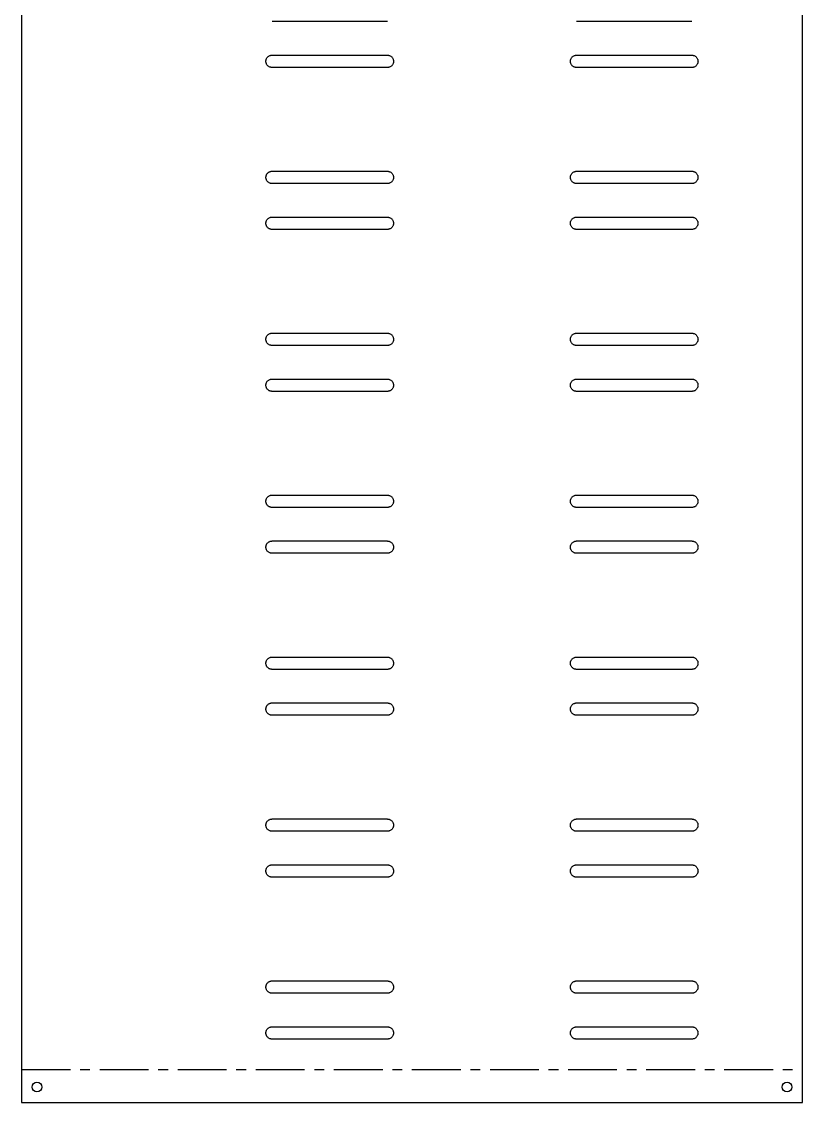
# Model space of a CAD drawing. Header units: millimetres. Extents: x -203 to 0, y -7 to 557.
# Drawn here: x -203.2 to 0, y -7.1 to 274.2 of the extents above; entities that cross this region are included whole.
import ezdxf

# ---------------------------------------------------------------- set-up
doc = ezdxf.new("R2010")
doc.units = ezdxf.units.MM
doc.linetypes.add('CENTERX2', pattern=[20.32, 12.7, -2.54, 2.54, -2.54])

msp = doc.modelspace()

# ---------------------------------------------------------------- linework, layer by layer
at = {"color": 7, "linetype": 'Continuous', "lineweight": 25}
for p, q in [((-203.2, 557.14), (-203.2, -7.14)), ((0, -7.14), (0, 557.14)), ((-108.01, 274.17), (-138.01, 274.17)), ((-28.76, 274.17), (-58.76, 274.17)), ((-138.01, 265.43), (-108.01, 265.43)), ((-58.76, 265.43), (-28.76, 265.43)), ((-108.01, 262.23), (-138.01, 262.23)), ((-28.76, 262.23), (-58.76, 262.23)), ((-138.01, 235.22), (-108.01, 235.22)), ((-58.76, 235.22), (-28.76, 235.22)), ((-108.01, 232.02), (-138.01, 232.02)), ((-28.76, 232.02), (-58.76, 232.02)), ((-138.01, 223.28), (-108.01, 223.28)), ((-58.76, 223.28), (-28.76, 223.28)), ((-108.01, 220.08), (-138.01, 220.08)), ((-28.76, 220.08), (-58.76, 220.08)), ((-138.01, 193.07), (-108.01, 193.07)), ((-58.76, 193.07), (-28.76, 193.07)), ((-108.01, 189.87), (-138.01, 189.87)), ((-28.76, 189.87), (-58.76, 189.87)), ((-138.01, 181.13), (-108.01, 181.13)), ((-58.76, 181.13), (-28.76, 181.13)), ((-108.01, 177.93), (-138.01, 177.93)), ((-28.76, 177.93), (-58.76, 177.93)), ((-138.01, 150.92), (-108.01, 150.92)), ((-58.76, 150.92), (-28.76, 150.92)), ((-108.01, 147.72), (-138.01, 147.72)), ((-28.76, 147.72), (-58.76, 147.72)), ((-138.01, 138.98), (-108.01, 138.98)), ((-58.76, 138.98), (-28.76, 138.98)), ((-108.01, 135.78), (-138.01, 135.78)), ((-28.76, 135.78), (-58.76, 135.78)), ((-138.01, 108.77), (-108.01, 108.77)), ((-58.76, 108.77), (-28.76, 108.77)), ((-108.01, 105.57), (-138.01, 105.57)), ((-28.76, 105.57), (-58.76, 105.57)), ((-138.01, 96.83), (-108.01, 96.83)), ((-58.76, 96.83), (-28.76, 96.83)), ((-108.01, 93.63), (-138.01, 93.63)), ((-28.76, 93.63), (-58.76, 93.63)), ((-138.01, 66.62), (-108.01, 66.62)), ((-58.76, 66.62), (-28.76, 66.62)), ((-108.01, 63.42), (-138.01, 63.42)), ((-28.76, 63.42), (-58.76, 63.42)), ((-138.01, 54.68), (-108.01, 54.68)), ((-58.76, 54.68), (-28.76, 54.68)), ((-108.01, 51.48), (-138.01, 51.48)), ((-28.76, 51.48), (-58.76, 51.48)), ((-138.01, 24.47), (-108.01, 24.47)), ((-58.76, 24.47), (-28.76, 24.47)), ((-108.01, 21.27), (-138.01, 21.27)), ((-28.76, 21.27), (-58.76, 21.27)), ((-138.01, 12.53), (-108.01, 12.53)), ((-58.76, 12.53), (-28.76, 12.53)), ((-108.01, 9.33), (-138.01, 9.33)), ((-28.76, 9.33), (-58.76, 9.33)), ((-203.2, -7.14), (0, -7.14))]:
    msp.add_line(p, q, dxfattribs=at)
at = {"color": 7, "linetype": 'CENTERX2'}
msp.add_line((-203.2, 1.43), (0, 1.43), dxfattribs=at)
at = {"color": 7, "linetype": 'Continuous', "lineweight": 25}
for centre in [(-199.2, -3.14), (-4, -3.14)]:
    msp.add_circle(centre, 1.25, dxfattribs=at)
for points, knots in [([(-139.61, 263.83), (-139.61, 263.87), (-139.61, 263.95), (-139.6, 264.07), (-139.57, 264.19), (-139.54, 264.31), (-139.48, 264.48), (-139.36, 264.72), (-139.15, 264.97), (-138.9, 265.18), (-138.64, 265.31), (-138.41, 265.38), (-138.21, 265.42), (-138.08, 265.43), (-138.01, 265.43)], [0, 0, 0, 0, 0.048298, 0.09619, 0.143951, 0.191858, 0.240187, 0.370078, 0.50005, 0.629952, 0.759913, 0.840145, 0.919746, 1, 1, 1, 1]), ([(-108.01, 265.43), (-107.97, 265.43), (-107.89, 265.43), (-107.77, 265.41), (-107.65, 265.39), (-107.54, 265.36), (-107.36, 265.3), (-107.13, 265.18), (-106.87, 264.97), (-106.67, 264.72), (-106.53, 264.46), (-106.46, 264.23), (-106.42, 264.03), (-106.41, 263.9), (-106.41, 263.83)], [0, 0, 0, 0, 0.048306, 0.096202, 0.143963, 0.191866, 0.240188, 0.37009, 0.50005, 0.62994, 0.759912, 0.840134, 0.919736, 1, 1, 1, 1]), ([(-60.36, 263.83), (-60.36, 263.87), (-60.36, 263.95), (-60.35, 264.07), (-60.33, 264.19), (-60.29, 264.31), (-60.23, 264.48), (-60.11, 264.72), (-59.9, 264.97), (-59.65, 265.18), (-59.39, 265.31), (-59.16, 265.38), (-58.97, 265.42), (-58.83, 265.43), (-58.76, 265.43)], [0, 0, 0, 0, 0.048298, 0.09619, 0.143951, 0.191858, 0.240187, 0.370078, 0.50005, 0.629952, 0.759913, 0.840145, 0.919746, 1, 1, 1, 1]), ([(-28.76, 265.43), (-28.72, 265.43), (-28.64, 265.43), (-28.52, 265.41), (-28.41, 265.39), (-28.29, 265.36), (-28.11, 265.3), (-27.88, 265.18), (-27.63, 264.97), (-27.42, 264.72), (-27.29, 264.46), (-27.21, 264.23), (-27.17, 264.03), (-27.17, 263.9), (-27.16, 263.83)], [0, 0, 0, 0, 0.048306, 0.096202, 0.143963, 0.191866, 0.240188, 0.37009, 0.50005, 0.62994, 0.759912, 0.840134, 0.919736, 1, 1, 1, 1]), ([(-138.01, 262.23), (-138.05, 262.23), (-138.13, 262.23), (-138.25, 262.25), (-138.37, 262.27), (-138.49, 262.3), (-138.67, 262.36), (-138.9, 262.48), (-139.15, 262.69), (-139.36, 262.95), (-139.49, 263.2), (-139.57, 263.43), (-139.61, 263.63), (-139.61, 263.76), (-139.61, 263.83)], [0, 0, 0, 0, 0.048306, 0.096202, 0.143963, 0.191866, 0.240188, 0.37009, 0.50005, 0.62994, 0.759912, 0.840134, 0.919736, 1, 1, 1, 1]), ([(-106.41, 263.83), (-106.41, 263.79), (-106.41, 263.71), (-106.43, 263.59), (-106.45, 263.47), (-106.48, 263.36), (-106.55, 263.18), (-106.67, 262.95), (-106.87, 262.69), (-107.13, 262.48), (-107.38, 262.35), (-107.61, 262.28), (-107.81, 262.24), (-107.94, 262.23), (-108.01, 262.23)], [0, 0, 0, 0, 0.0482981, 0.09619, 0.143951, 0.1918583, 0.240187, 0.3700776, 0.5000499, 0.6299525, 0.7599127, 0.8401449, 0.9197465, 1, 1, 1, 1]), ([(-58.76, 262.23), (-58.8, 262.23), (-58.89, 262.23), (-59.01, 262.25), (-59.12, 262.27), (-59.24, 262.3), (-59.42, 262.36), (-59.65, 262.48), (-59.9, 262.69), (-60.11, 262.95), (-60.24, 263.2), (-60.32, 263.43), (-60.36, 263.63), (-60.36, 263.76), (-60.36, 263.83)], [0, 0, 0, 0, 0.048306, 0.096202, 0.143963, 0.191866, 0.240188, 0.37009, 0.50005, 0.62994, 0.759912, 0.840134, 0.919736, 1, 1, 1, 1]), ([(-27.16, 263.83), (-27.17, 263.79), (-27.17, 263.71), (-27.18, 263.59), (-27.2, 263.47), (-27.23, 263.36), (-27.3, 263.18), (-27.42, 262.95), (-27.63, 262.69), (-27.88, 262.48), (-28.13, 262.35), (-28.37, 262.28), (-28.56, 262.24), (-28.7, 262.23), (-28.76, 262.23)], [0, 0, 0, 0, 0.048298, 0.09619, 0.143951, 0.191858, 0.240187, 0.370078, 0.50005, 0.629952, 0.759913, 0.840145, 0.919746, 1, 1, 1, 1]), ([(-139.61, 233.62), (-139.61, 233.66), (-139.61, 233.74), (-139.6, 233.86), (-139.57, 233.98), (-139.54, 234.09), (-139.48, 234.27), (-139.36, 234.5), (-139.15, 234.76), (-138.9, 234.97), (-138.64, 235.1), (-138.41, 235.17), (-138.21, 235.21), (-138.08, 235.22), (-138.01, 235.22)], [0, 0, 0, 0, 0.048298, 0.09619, 0.143951, 0.191858, 0.240187, 0.370078, 0.50005, 0.629952, 0.759913, 0.840145, 0.919746, 1, 1, 1, 1]), ([(-138.01, 232.02), (-138.05, 232.02), (-138.13, 232.02), (-138.25, 232.04), (-138.37, 232.06), (-138.49, 232.09), (-138.67, 232.15), (-138.9, 232.27), (-139.15, 232.48), (-139.36, 232.73), (-139.49, 232.99), (-139.57, 233.22), (-139.61, 233.42), (-139.61, 233.55), (-139.61, 233.62)], [0, 0, 0, 0, 0.048306, 0.096202, 0.143963, 0.191866, 0.240188, 0.37009, 0.50005, 0.62994, 0.759912, 0.840134, 0.919736, 1, 1, 1, 1]), ([(-108.01, 235.22), (-107.97, 235.22), (-107.89, 235.22), (-107.77, 235.2), (-107.65, 235.18), (-107.54, 235.15), (-107.36, 235.09), (-107.13, 234.97), (-106.87, 234.76), (-106.67, 234.5), (-106.53, 234.25), (-106.46, 234.02), (-106.42, 233.82), (-106.41, 233.69), (-106.41, 233.62)], [0, 0, 0, 0, 0.048306, 0.096202, 0.143963, 0.191866, 0.240188, 0.37009, 0.50005, 0.62994, 0.759912, 0.840134, 0.919736, 1, 1, 1, 1]), ([(-106.41, 233.62), (-106.41, 233.58), (-106.41, 233.5), (-106.43, 233.38), (-106.45, 233.26), (-106.48, 233.14), (-106.55, 232.97), (-106.67, 232.73), (-106.87, 232.48), (-107.13, 232.27), (-107.38, 232.14), (-107.61, 232.07), (-107.81, 232.03), (-107.94, 232.02), (-108.01, 232.02)], [0, 0, 0, 0, 0.0482981, 0.09619, 0.143951, 0.1918583, 0.240187, 0.3700776, 0.5000499, 0.6299525, 0.7599127, 0.8401449, 0.9197465, 1, 1, 1, 1]), ([(-60.36, 233.62), (-60.36, 233.66), (-60.36, 233.74), (-60.35, 233.86), (-60.33, 233.98), (-60.29, 234.09), (-60.23, 234.27), (-60.11, 234.5), (-59.9, 234.76), (-59.65, 234.97), (-59.39, 235.1), (-59.16, 235.17), (-58.97, 235.21), (-58.83, 235.22), (-58.76, 235.22)], [0, 0, 0, 0, 0.048298, 0.09619, 0.143951, 0.191858, 0.240187, 0.370078, 0.50005, 0.629952, 0.759913, 0.840145, 0.919746, 1, 1, 1, 1]), ([(-58.76, 232.02), (-58.8, 232.02), (-58.89, 232.02), (-59.01, 232.04), (-59.12, 232.06), (-59.24, 232.09), (-59.42, 232.15), (-59.65, 232.27), (-59.9, 232.48), (-60.11, 232.73), (-60.24, 232.99), (-60.32, 233.22), (-60.36, 233.42), (-60.36, 233.55), (-60.36, 233.62)], [0, 0, 0, 0, 0.048306, 0.096202, 0.143963, 0.191866, 0.240188, 0.37009, 0.50005, 0.62994, 0.759912, 0.840134, 0.919736, 1, 1, 1, 1]), ([(-28.76, 235.22), (-28.72, 235.22), (-28.64, 235.22), (-28.52, 235.2), (-28.41, 235.18), (-28.29, 235.15), (-28.11, 235.09), (-27.88, 234.97), (-27.63, 234.76), (-27.42, 234.5), (-27.29, 234.25), (-27.21, 234.02), (-27.17, 233.82), (-27.17, 233.69), (-27.16, 233.62)], [0, 0, 0, 0, 0.048306, 0.096202, 0.143963, 0.191866, 0.240188, 0.37009, 0.50005, 0.62994, 0.759912, 0.840134, 0.919736, 1, 1, 1, 1]), ([(-27.16, 233.62), (-27.17, 233.58), (-27.17, 233.5), (-27.18, 233.38), (-27.2, 233.26), (-27.23, 233.14), (-27.3, 232.97), (-27.42, 232.73), (-27.63, 232.48), (-27.88, 232.27), (-28.13, 232.14), (-28.37, 232.07), (-28.56, 232.03), (-28.7, 232.02), (-28.76, 232.02)], [0, 0, 0, 0, 0.048298, 0.09619, 0.143951, 0.191858, 0.240187, 0.370078, 0.50005, 0.629952, 0.759913, 0.840145, 0.919746, 1, 1, 1, 1]), ([(-139.61, 221.68), (-139.61, 221.72), (-139.61, 221.8), (-139.6, 221.92), (-139.57, 222.04), (-139.54, 222.16), (-139.48, 222.33), (-139.36, 222.57), (-139.15, 222.82), (-138.9, 223.03), (-138.64, 223.16), (-138.41, 223.23), (-138.21, 223.27), (-138.08, 223.28), (-138.01, 223.28)], [0, 0, 0, 0, 0.048298, 0.09619, 0.143951, 0.191858, 0.240187, 0.370078, 0.50005, 0.629952, 0.759913, 0.840145, 0.919746, 1, 1, 1, 1]), ([(-108.01, 223.28), (-107.97, 223.28), (-107.89, 223.28), (-107.77, 223.26), (-107.65, 223.24), (-107.54, 223.21), (-107.36, 223.15), (-107.13, 223.03), (-106.87, 222.82), (-106.67, 222.57), (-106.53, 222.31), (-106.46, 222.08), (-106.42, 221.88), (-106.41, 221.75), (-106.41, 221.68)], [0, 0, 0, 0, 0.048306, 0.096202, 0.143963, 0.191866, 0.240188, 0.37009, 0.50005, 0.62994, 0.759912, 0.840134, 0.919736, 1, 1, 1, 1]), ([(-60.36, 221.68), (-60.36, 221.72), (-60.36, 221.8), (-60.35, 221.92), (-60.33, 222.04), (-60.29, 222.16), (-60.23, 222.33), (-60.11, 222.57), (-59.9, 222.82), (-59.65, 223.03), (-59.39, 223.16), (-59.16, 223.23), (-58.97, 223.27), (-58.83, 223.28), (-58.76, 223.28)], [0, 0, 0, 0, 0.048298, 0.09619, 0.143951, 0.191858, 0.240187, 0.370078, 0.50005, 0.629952, 0.759913, 0.840145, 0.919746, 1, 1, 1, 1]), ([(-28.76, 223.28), (-28.72, 223.28), (-28.64, 223.28), (-28.52, 223.26), (-28.41, 223.24), (-28.29, 223.21), (-28.11, 223.15), (-27.88, 223.03), (-27.63, 222.82), (-27.42, 222.57), (-27.29, 222.31), (-27.21, 222.08), (-27.17, 221.88), (-27.17, 221.75), (-27.16, 221.68)], [0, 0, 0, 0, 0.048306, 0.096202, 0.143963, 0.191866, 0.240188, 0.37009, 0.50005, 0.62994, 0.759912, 0.840134, 0.919736, 1, 1, 1, 1]), ([(-138.01, 220.08), (-138.05, 220.08), (-138.13, 220.08), (-138.25, 220.1), (-138.37, 220.12), (-138.49, 220.15), (-138.67, 220.21), (-138.9, 220.33), (-139.15, 220.54), (-139.36, 220.8), (-139.49, 221.05), (-139.57, 221.28), (-139.61, 221.48), (-139.61, 221.61), (-139.61, 221.68)], [0, 0, 0, 0, 0.048306, 0.096202, 0.143963, 0.191866, 0.240188, 0.37009, 0.50005, 0.62994, 0.759912, 0.840134, 0.919736, 1, 1, 1, 1]), ([(-106.41, 221.68), (-106.41, 221.64), (-106.41, 221.56), (-106.43, 221.44), (-106.45, 221.32), (-106.48, 221.21), (-106.55, 221.03), (-106.67, 220.8), (-106.87, 220.54), (-107.13, 220.33), (-107.38, 220.2), (-107.61, 220.13), (-107.81, 220.09), (-107.94, 220.08), (-108.01, 220.08)], [0, 0, 0, 0, 0.048298, 0.09619, 0.143951, 0.191858, 0.240187, 0.370078, 0.50005, 0.629952, 0.759913, 0.840145, 0.919746, 1, 1, 1, 1]), ([(-58.76, 220.08), (-58.8, 220.08), (-58.89, 220.08), (-59.01, 220.1), (-59.12, 220.12), (-59.24, 220.15), (-59.42, 220.21), (-59.65, 220.33), (-59.9, 220.54), (-60.11, 220.8), (-60.24, 221.05), (-60.32, 221.28), (-60.36, 221.48), (-60.36, 221.61), (-60.36, 221.68)], [0, 0, 0, 0, 0.048306, 0.096202, 0.143963, 0.191866, 0.240188, 0.37009, 0.50005, 0.62994, 0.759912, 0.840134, 0.919736, 1, 1, 1, 1]), ([(-27.16, 221.68), (-27.17, 221.64), (-27.17, 221.56), (-27.18, 221.44), (-27.2, 221.32), (-27.23, 221.21), (-27.3, 221.03), (-27.42, 220.8), (-27.63, 220.54), (-27.88, 220.33), (-28.13, 220.2), (-28.37, 220.13), (-28.56, 220.09), (-28.7, 220.08), (-28.76, 220.08)], [0, 0, 0, 0, 0.048298, 0.09619, 0.143951, 0.191858, 0.240187, 0.370078, 0.50005, 0.629952, 0.759913, 0.840145, 0.919746, 1, 1, 1, 1]), ([(-139.61, 191.47), (-139.61, 191.51), (-139.61, 191.59), (-139.6, 191.71), (-139.57, 191.83), (-139.54, 191.94), (-139.48, 192.12), (-139.36, 192.35), (-139.15, 192.61), (-138.9, 192.82), (-138.64, 192.95), (-138.41, 193.02), (-138.21, 193.06), (-138.08, 193.07), (-138.01, 193.07)], [0, 0, 0, 0, 0.048298, 0.09619, 0.143951, 0.191858, 0.240187, 0.370078, 0.50005, 0.629952, 0.759913, 0.840145, 0.919746, 1, 1, 1, 1]), ([(-138.01, 189.87), (-138.05, 189.87), (-138.13, 189.87), (-138.25, 189.89), (-138.37, 189.91), (-138.49, 189.94), (-138.67, 190), (-138.9, 190.12), (-139.15, 190.33), (-139.36, 190.58), (-139.49, 190.84), (-139.57, 191.07), (-139.61, 191.27), (-139.61, 191.4), (-139.61, 191.47)], [0, 0, 0, 0, 0.0483059, 0.0962018, 0.1439627, 0.1918663, 0.2401875, 0.3700899, 0.5000499, 0.6299402, 0.7599122, 0.840134, 0.9197356, 1, 1, 1, 1]), ([(-108.01, 193.07), (-107.97, 193.07), (-107.89, 193.07), (-107.77, 193.05), (-107.65, 193.03), (-107.54, 193), (-107.36, 192.94), (-107.13, 192.82), (-106.87, 192.61), (-106.67, 192.35), (-106.53, 192.1), (-106.46, 191.87), (-106.42, 191.67), (-106.41, 191.54), (-106.41, 191.47)], [0, 0, 0, 0, 0.048306, 0.096202, 0.143963, 0.191866, 0.240188, 0.37009, 0.50005, 0.62994, 0.759912, 0.840134, 0.919736, 1, 1, 1, 1]), ([(-106.41, 191.47), (-106.41, 191.43), (-106.41, 191.35), (-106.43, 191.23), (-106.45, 191.11), (-106.48, 190.99), (-106.55, 190.82), (-106.67, 190.58), (-106.87, 190.33), (-107.13, 190.12), (-107.38, 189.99), (-107.61, 189.92), (-107.81, 189.88), (-107.94, 189.87), (-108.01, 189.87)], [0, 0, 0, 0, 0.048298, 0.09619, 0.143951, 0.191858, 0.240187, 0.370078, 0.50005, 0.629952, 0.759913, 0.840145, 0.919746, 1, 1, 1, 1]), ([(-60.36, 191.47), (-60.36, 191.51), (-60.36, 191.59), (-60.35, 191.71), (-60.33, 191.83), (-60.29, 191.94), (-60.23, 192.12), (-60.11, 192.35), (-59.9, 192.61), (-59.65, 192.82), (-59.39, 192.95), (-59.16, 193.02), (-58.97, 193.06), (-58.83, 193.07), (-58.76, 193.07)], [0, 0, 0, 0, 0.048298, 0.09619, 0.143951, 0.191858, 0.240187, 0.370078, 0.50005, 0.629952, 0.759913, 0.840145, 0.919746, 1, 1, 1, 1]), ([(-58.76, 189.87), (-58.8, 189.87), (-58.89, 189.87), (-59.01, 189.89), (-59.12, 189.91), (-59.24, 189.94), (-59.42, 190), (-59.65, 190.12), (-59.9, 190.33), (-60.11, 190.58), (-60.24, 190.84), (-60.32, 191.07), (-60.36, 191.27), (-60.36, 191.4), (-60.36, 191.47)], [0, 0, 0, 0, 0.048306, 0.096202, 0.143963, 0.191866, 0.240188, 0.37009, 0.50005, 0.62994, 0.759912, 0.840134, 0.919736, 1, 1, 1, 1]), ([(-28.76, 193.07), (-28.72, 193.07), (-28.64, 193.07), (-28.52, 193.05), (-28.41, 193.03), (-28.29, 193), (-28.11, 192.94), (-27.88, 192.82), (-27.63, 192.61), (-27.42, 192.35), (-27.29, 192.1), (-27.21, 191.87), (-27.17, 191.67), (-27.17, 191.54), (-27.16, 191.47)], [0, 0, 0, 0, 0.048306, 0.096202, 0.143963, 0.191866, 0.240188, 0.37009, 0.50005, 0.62994, 0.759912, 0.840134, 0.919736, 1, 1, 1, 1]), ([(-27.16, 191.47), (-27.17, 191.43), (-27.17, 191.35), (-27.18, 191.23), (-27.2, 191.11), (-27.23, 190.99), (-27.3, 190.82), (-27.42, 190.58), (-27.63, 190.33), (-27.88, 190.12), (-28.13, 189.99), (-28.37, 189.92), (-28.56, 189.88), (-28.7, 189.87), (-28.76, 189.87)], [0, 0, 0, 0, 0.0482981, 0.09619, 0.143951, 0.1918583, 0.240187, 0.3700776, 0.5000499, 0.6299525, 0.7599127, 0.8401449, 0.9197465, 1, 1, 1, 1]), ([(-139.61, 179.53), (-139.61, 179.57), (-139.61, 179.65), (-139.6, 179.77), (-139.57, 179.89), (-139.54, 180.01), (-139.48, 180.18), (-139.36, 180.42), (-139.15, 180.67), (-138.9, 180.88), (-138.64, 181.01), (-138.41, 181.08), (-138.21, 181.12), (-138.08, 181.13), (-138.01, 181.13)], [0, 0, 0, 0, 0.048298, 0.09619, 0.143951, 0.191858, 0.240187, 0.370078, 0.50005, 0.629952, 0.759913, 0.840145, 0.919746, 1, 1, 1, 1]), ([(-108.01, 181.13), (-107.97, 181.13), (-107.89, 181.13), (-107.77, 181.11), (-107.65, 181.09), (-107.54, 181.06), (-107.36, 181), (-107.13, 180.88), (-106.87, 180.67), (-106.67, 180.42), (-106.53, 180.16), (-106.46, 179.93), (-106.42, 179.73), (-106.41, 179.6), (-106.41, 179.53)], [0, 0, 0, 0, 0.048306, 0.096202, 0.143963, 0.191866, 0.240188, 0.37009, 0.50005, 0.62994, 0.759912, 0.840134, 0.919736, 1, 1, 1, 1]), ([(-60.36, 179.53), (-60.36, 179.57), (-60.36, 179.65), (-60.35, 179.77), (-60.33, 179.89), (-60.29, 180.01), (-60.23, 180.18), (-60.11, 180.42), (-59.9, 180.67), (-59.65, 180.88), (-59.39, 181.01), (-59.16, 181.08), (-58.97, 181.12), (-58.83, 181.13), (-58.76, 181.13)], [0, 0, 0, 0, 0.048298, 0.09619, 0.143951, 0.191858, 0.240187, 0.370078, 0.50005, 0.629952, 0.759913, 0.840145, 0.919746, 1, 1, 1, 1]), ([(-28.76, 181.13), (-28.72, 181.13), (-28.64, 181.13), (-28.52, 181.11), (-28.41, 181.09), (-28.29, 181.06), (-28.11, 181), (-27.88, 180.88), (-27.63, 180.67), (-27.42, 180.42), (-27.29, 180.16), (-27.21, 179.93), (-27.17, 179.73), (-27.17, 179.6), (-27.16, 179.53)], [0, 0, 0, 0, 0.048306, 0.096202, 0.143963, 0.191866, 0.240188, 0.37009, 0.50005, 0.62994, 0.759912, 0.840134, 0.919736, 1, 1, 1, 1]), ([(-138.01, 177.93), (-138.05, 177.93), (-138.13, 177.93), (-138.25, 177.95), (-138.37, 177.97), (-138.49, 178), (-138.67, 178.06), (-138.9, 178.18), (-139.15, 178.39), (-139.36, 178.65), (-139.49, 178.9), (-139.57, 179.13), (-139.61, 179.33), (-139.61, 179.46), (-139.61, 179.53)], [0, 0, 0, 0, 0.0483059, 0.0962018, 0.1439627, 0.1918663, 0.2401875, 0.3700899, 0.5000499, 0.6299402, 0.7599122, 0.840134, 0.9197356, 1, 1, 1, 1]), ([(-106.41, 179.53), (-106.41, 179.49), (-106.41, 179.41), (-106.43, 179.29), (-106.45, 179.17), (-106.48, 179.06), (-106.55, 178.88), (-106.67, 178.65), (-106.87, 178.39), (-107.13, 178.18), (-107.38, 178.05), (-107.61, 177.98), (-107.81, 177.94), (-107.94, 177.93), (-108.01, 177.93)], [0, 0, 0, 0, 0.048298, 0.09619, 0.143951, 0.191858, 0.240187, 0.370078, 0.50005, 0.629952, 0.759913, 0.840145, 0.919746, 1, 1, 1, 1]), ([(-58.76, 177.93), (-58.8, 177.93), (-58.89, 177.93), (-59.01, 177.95), (-59.12, 177.97), (-59.24, 178), (-59.42, 178.06), (-59.65, 178.18), (-59.9, 178.39), (-60.11, 178.65), (-60.24, 178.9), (-60.32, 179.13), (-60.36, 179.33), (-60.36, 179.46), (-60.36, 179.53)], [0, 0, 0, 0, 0.048306, 0.096202, 0.143963, 0.191866, 0.240188, 0.37009, 0.50005, 0.62994, 0.759912, 0.840134, 0.919736, 1, 1, 1, 1]), ([(-27.16, 179.53), (-27.17, 179.49), (-27.17, 179.41), (-27.18, 179.29), (-27.2, 179.17), (-27.23, 179.06), (-27.3, 178.88), (-27.42, 178.65), (-27.63, 178.39), (-27.88, 178.18), (-28.13, 178.05), (-28.37, 177.98), (-28.56, 177.94), (-28.7, 177.93), (-28.76, 177.93)], [0, 0, 0, 0, 0.0482981, 0.09619, 0.143951, 0.1918583, 0.240187, 0.3700776, 0.5000499, 0.6299525, 0.7599127, 0.8401449, 0.9197465, 1, 1, 1, 1]), ([(-139.61, 149.32), (-139.61, 149.36), (-139.61, 149.44), (-139.6, 149.56), (-139.57, 149.68), (-139.54, 149.79), (-139.48, 149.97), (-139.36, 150.2), (-139.15, 150.46), (-138.9, 150.67), (-138.64, 150.8), (-138.41, 150.87), (-138.21, 150.91), (-138.08, 150.92), (-138.01, 150.92)], [0, 0, 0, 0, 0.048298, 0.09619, 0.143951, 0.191858, 0.240187, 0.370078, 0.50005, 0.629952, 0.759913, 0.840145, 0.919746, 1, 1, 1, 1]), ([(-138.01, 147.72), (-138.05, 147.72), (-138.13, 147.72), (-138.25, 147.74), (-138.37, 147.76), (-138.49, 147.79), (-138.67, 147.85), (-138.9, 147.97), (-139.15, 148.18), (-139.36, 148.43), (-139.49, 148.69), (-139.57, 148.92), (-139.61, 149.12), (-139.61, 149.25), (-139.61, 149.32)], [0, 0, 0, 0, 0.0483059, 0.0962018, 0.1439627, 0.1918663, 0.2401875, 0.3700899, 0.5000499, 0.6299402, 0.7599122, 0.840134, 0.9197356, 1, 1, 1, 1]), ([(-108.01, 150.92), (-107.97, 150.92), (-107.89, 150.92), (-107.77, 150.9), (-107.65, 150.88), (-107.54, 150.85), (-107.36, 150.79), (-107.13, 150.67), (-106.87, 150.46), (-106.67, 150.2), (-106.53, 149.95), (-106.46, 149.72), (-106.42, 149.52), (-106.41, 149.39), (-106.41, 149.32)], [0, 0, 0, 0, 0.048306, 0.096202, 0.143963, 0.191866, 0.240188, 0.37009, 0.50005, 0.62994, 0.759912, 0.840134, 0.919736, 1, 1, 1, 1]), ([(-106.41, 149.32), (-106.41, 149.28), (-106.41, 149.2), (-106.43, 149.08), (-106.45, 148.96), (-106.48, 148.84), (-106.55, 148.67), (-106.67, 148.43), (-106.87, 148.18), (-107.13, 147.97), (-107.38, 147.84), (-107.61, 147.77), (-107.81, 147.73), (-107.94, 147.72), (-108.01, 147.72)], [0, 0, 0, 0, 0.048298, 0.09619, 0.143951, 0.191858, 0.240187, 0.370078, 0.50005, 0.629952, 0.759913, 0.840145, 0.919746, 1, 1, 1, 1]), ([(-60.36, 149.32), (-60.36, 149.36), (-60.36, 149.44), (-60.35, 149.56), (-60.33, 149.68), (-60.29, 149.79), (-60.23, 149.97), (-60.11, 150.2), (-59.9, 150.46), (-59.65, 150.67), (-59.39, 150.8), (-59.16, 150.87), (-58.97, 150.91), (-58.83, 150.92), (-58.76, 150.92)], [0, 0, 0, 0, 0.048298, 0.09619, 0.143951, 0.191858, 0.240187, 0.370078, 0.50005, 0.629952, 0.759913, 0.840145, 0.919746, 1, 1, 1, 1]), ([(-58.76, 147.72), (-58.8, 147.72), (-58.89, 147.72), (-59.01, 147.74), (-59.12, 147.76), (-59.24, 147.79), (-59.42, 147.85), (-59.65, 147.97), (-59.9, 148.18), (-60.11, 148.43), (-60.24, 148.69), (-60.32, 148.92), (-60.36, 149.12), (-60.36, 149.25), (-60.36, 149.32)], [0, 0, 0, 0, 0.048306, 0.096202, 0.143963, 0.191866, 0.240188, 0.37009, 0.50005, 0.62994, 0.759912, 0.840134, 0.919736, 1, 1, 1, 1]), ([(-28.76, 150.92), (-28.72, 150.92), (-28.64, 150.92), (-28.52, 150.9), (-28.41, 150.88), (-28.29, 150.85), (-28.11, 150.79), (-27.88, 150.67), (-27.63, 150.46), (-27.42, 150.2), (-27.29, 149.95), (-27.21, 149.72), (-27.17, 149.52), (-27.17, 149.39), (-27.16, 149.32)], [0, 0, 0, 0, 0.048306, 0.096202, 0.143963, 0.191866, 0.240188, 0.37009, 0.50005, 0.62994, 0.759912, 0.840134, 0.919736, 1, 1, 1, 1]), ([(-27.16, 149.32), (-27.17, 149.28), (-27.17, 149.2), (-27.18, 149.08), (-27.2, 148.96), (-27.23, 148.84), (-27.3, 148.67), (-27.42, 148.43), (-27.63, 148.18), (-27.88, 147.97), (-28.13, 147.84), (-28.37, 147.77), (-28.56, 147.73), (-28.7, 147.72), (-28.76, 147.72)], [0, 0, 0, 0, 0.0482981, 0.09619, 0.143951, 0.1918583, 0.240187, 0.3700776, 0.5000499, 0.6299525, 0.7599127, 0.8401449, 0.9197465, 1, 1, 1, 1]), ([(-139.61, 137.38), (-139.61, 137.42), (-139.61, 137.5), (-139.6, 137.62), (-139.57, 137.74), (-139.54, 137.86), (-139.48, 138.03), (-139.36, 138.27), (-139.15, 138.52), (-138.9, 138.73), (-138.64, 138.86), (-138.41, 138.93), (-138.21, 138.97), (-138.08, 138.98), (-138.01, 138.98)], [0, 0, 0, 0, 0.048298, 0.09619, 0.143951, 0.191858, 0.240187, 0.370078, 0.50005, 0.629952, 0.759913, 0.840145, 0.919746, 1, 1, 1, 1]), ([(-108.01, 138.98), (-107.97, 138.98), (-107.89, 138.98), (-107.77, 138.96), (-107.65, 138.94), (-107.54, 138.91), (-107.36, 138.85), (-107.13, 138.73), (-106.87, 138.52), (-106.67, 138.27), (-106.53, 138.01), (-106.46, 137.78), (-106.42, 137.58), (-106.41, 137.45), (-106.41, 137.38)], [0, 0, 0, 0, 0.048306, 0.096202, 0.143963, 0.191866, 0.240188, 0.37009, 0.50005, 0.62994, 0.759912, 0.840134, 0.919736, 1, 1, 1, 1]), ([(-60.36, 137.38), (-60.36, 137.42), (-60.36, 137.5), (-60.35, 137.62), (-60.33, 137.74), (-60.29, 137.86), (-60.23, 138.03), (-60.11, 138.27), (-59.9, 138.52), (-59.65, 138.73), (-59.39, 138.86), (-59.16, 138.93), (-58.97, 138.97), (-58.83, 138.98), (-58.76, 138.98)], [0, 0, 0, 0, 0.048298, 0.09619, 0.143951, 0.191858, 0.240187, 0.370078, 0.50005, 0.629952, 0.759913, 0.840145, 0.919746, 1, 1, 1, 1]), ([(-28.76, 138.98), (-28.72, 138.98), (-28.64, 138.98), (-28.52, 138.96), (-28.41, 138.94), (-28.29, 138.91), (-28.11, 138.85), (-27.88, 138.73), (-27.63, 138.52), (-27.42, 138.27), (-27.29, 138.01), (-27.21, 137.78), (-27.17, 137.58), (-27.17, 137.45), (-27.16, 137.38)], [0, 0, 0, 0, 0.048306, 0.096202, 0.143963, 0.191866, 0.240188, 0.37009, 0.50005, 0.62994, 0.759912, 0.840134, 0.919736, 1, 1, 1, 1]), ([(-138.01, 135.78), (-138.05, 135.78), (-138.13, 135.78), (-138.25, 135.8), (-138.37, 135.82), (-138.49, 135.85), (-138.67, 135.91), (-138.9, 136.03), (-139.15, 136.24), (-139.36, 136.5), (-139.49, 136.75), (-139.57, 136.98), (-139.61, 137.18), (-139.61, 137.31), (-139.61, 137.38)], [0, 0, 0, 0, 0.048306, 0.096202, 0.143963, 0.191866, 0.240188, 0.37009, 0.50005, 0.62994, 0.759912, 0.840134, 0.919736, 1, 1, 1, 1]), ([(-106.41, 137.38), (-106.41, 137.34), (-106.41, 137.26), (-106.43, 137.14), (-106.45, 137.02), (-106.48, 136.91), (-106.55, 136.73), (-106.67, 136.5), (-106.87, 136.24), (-107.13, 136.03), (-107.38, 135.9), (-107.61, 135.83), (-107.81, 135.79), (-107.94, 135.78), (-108.01, 135.78)], [0, 0, 0, 0, 0.0482981, 0.09619, 0.143951, 0.1918583, 0.240187, 0.3700776, 0.5000499, 0.6299525, 0.7599127, 0.8401449, 0.9197465, 1, 1, 1, 1]), ([(-58.76, 135.78), (-58.8, 135.78), (-58.89, 135.78), (-59.01, 135.8), (-59.12, 135.82), (-59.24, 135.85), (-59.42, 135.91), (-59.65, 136.03), (-59.9, 136.24), (-60.11, 136.5), (-60.24, 136.75), (-60.32, 136.98), (-60.36, 137.18), (-60.36, 137.31), (-60.36, 137.38)], [0, 0, 0, 0, 0.048306, 0.096202, 0.143963, 0.191866, 0.240188, 0.37009, 0.50005, 0.62994, 0.759912, 0.840134, 0.919736, 1, 1, 1, 1]), ([(-27.16, 137.38), (-27.17, 137.34), (-27.17, 137.26), (-27.18, 137.14), (-27.2, 137.02), (-27.23, 136.91), (-27.3, 136.73), (-27.42, 136.5), (-27.63, 136.24), (-27.88, 136.03), (-28.13, 135.9), (-28.37, 135.83), (-28.56, 135.79), (-28.7, 135.78), (-28.76, 135.78)], [0, 0, 0, 0, 0.048298, 0.09619, 0.143951, 0.191858, 0.240187, 0.370078, 0.50005, 0.629952, 0.759913, 0.840145, 0.919746, 1, 1, 1, 1]), ([(-139.61, 107.17), (-139.61, 107.21), (-139.61, 107.29), (-139.6, 107.41), (-139.57, 107.53), (-139.54, 107.64), (-139.48, 107.82), (-139.36, 108.05), (-139.15, 108.31), (-138.9, 108.52), (-138.64, 108.65), (-138.41, 108.72), (-138.21, 108.76), (-138.08, 108.77), (-138.01, 108.77)], [0, 0, 0, 0, 0.048298, 0.09619, 0.143951, 0.191858, 0.240187, 0.370078, 0.50005, 0.629952, 0.759913, 0.840145, 0.919746, 1, 1, 1, 1]), ([(-138.01, 105.57), (-138.05, 105.57), (-138.13, 105.57), (-138.25, 105.59), (-138.37, 105.61), (-138.49, 105.64), (-138.67, 105.7), (-138.9, 105.82), (-139.15, 106.03), (-139.36, 106.28), (-139.49, 106.54), (-139.57, 106.77), (-139.61, 106.97), (-139.61, 107.1), (-139.61, 107.17)], [0, 0, 0, 0, 0.048306, 0.096202, 0.143963, 0.191866, 0.240188, 0.37009, 0.50005, 0.62994, 0.759912, 0.840134, 0.919736, 1, 1, 1, 1]), ([(-108.01, 108.77), (-107.97, 108.77), (-107.89, 108.77), (-107.77, 108.75), (-107.65, 108.73), (-107.54, 108.7), (-107.36, 108.64), (-107.13, 108.52), (-106.87, 108.31), (-106.67, 108.05), (-106.53, 107.8), (-106.46, 107.57), (-106.42, 107.37), (-106.41, 107.24), (-106.41, 107.17)], [0, 0, 0, 0, 0.048306, 0.096202, 0.143963, 0.191866, 0.240188, 0.37009, 0.50005, 0.62994, 0.759912, 0.840134, 0.919736, 1, 1, 1, 1]), ([(-106.41, 107.17), (-106.41, 107.13), (-106.41, 107.05), (-106.43, 106.93), (-106.45, 106.81), (-106.48, 106.69), (-106.55, 106.52), (-106.67, 106.28), (-106.87, 106.03), (-107.13, 105.82), (-107.38, 105.69), (-107.61, 105.62), (-107.81, 105.58), (-107.94, 105.57), (-108.01, 105.57)], [0, 0, 0, 0, 0.0482981, 0.09619, 0.143951, 0.1918583, 0.240187, 0.3700776, 0.5000499, 0.6299525, 0.7599127, 0.8401449, 0.9197465, 1, 1, 1, 1]), ([(-60.36, 107.17), (-60.36, 107.21), (-60.36, 107.29), (-60.35, 107.41), (-60.33, 107.53), (-60.29, 107.64), (-60.23, 107.82), (-60.11, 108.05), (-59.9, 108.31), (-59.65, 108.52), (-59.39, 108.65), (-59.16, 108.72), (-58.97, 108.76), (-58.83, 108.77), (-58.76, 108.77)], [0, 0, 0, 0, 0.0482981, 0.09619, 0.143951, 0.1918583, 0.240187, 0.3700776, 0.5000499, 0.6299525, 0.7599127, 0.8401449, 0.9197465, 1, 1, 1, 1]), ([(-58.76, 105.57), (-58.8, 105.57), (-58.89, 105.57), (-59.01, 105.59), (-59.12, 105.61), (-59.24, 105.64), (-59.42, 105.7), (-59.65, 105.82), (-59.9, 106.03), (-60.11, 106.28), (-60.24, 106.54), (-60.32, 106.77), (-60.36, 106.97), (-60.36, 107.1), (-60.36, 107.17)], [0, 0, 0, 0, 0.048306, 0.096202, 0.143963, 0.191866, 0.240188, 0.37009, 0.50005, 0.62994, 0.759912, 0.840134, 0.919736, 1, 1, 1, 1]), ([(-28.76, 108.77), (-28.72, 108.77), (-28.64, 108.77), (-28.52, 108.75), (-28.41, 108.73), (-28.29, 108.7), (-28.11, 108.64), (-27.88, 108.52), (-27.63, 108.31), (-27.42, 108.05), (-27.29, 107.8), (-27.21, 107.57), (-27.17, 107.37), (-27.17, 107.24), (-27.16, 107.17)], [0, 0, 0, 0, 0.0483059, 0.0962018, 0.1439627, 0.1918663, 0.2401875, 0.3700899, 0.5000499, 0.6299402, 0.7599122, 0.840134, 0.9197356, 1, 1, 1, 1]), ([(-27.16, 107.17), (-27.17, 107.13), (-27.17, 107.05), (-27.18, 106.93), (-27.2, 106.81), (-27.23, 106.69), (-27.3, 106.52), (-27.42, 106.28), (-27.63, 106.03), (-27.88, 105.82), (-28.13, 105.69), (-28.37, 105.62), (-28.56, 105.58), (-28.7, 105.57), (-28.76, 105.57)], [0, 0, 0, 0, 0.048298, 0.09619, 0.143951, 0.191858, 0.240187, 0.370078, 0.50005, 0.629952, 0.759913, 0.840145, 0.919746, 1, 1, 1, 1]), ([(-139.61, 95.23), (-139.61, 95.27), (-139.61, 95.35), (-139.6, 95.47), (-139.57, 95.59), (-139.54, 95.71), (-139.48, 95.88), (-139.36, 96.12), (-139.15, 96.37), (-138.9, 96.58), (-138.64, 96.71), (-138.41, 96.78), (-138.21, 96.82), (-138.08, 96.83), (-138.01, 96.83)], [0, 0, 0, 0, 0.048298, 0.09619, 0.143951, 0.191858, 0.240187, 0.370078, 0.50005, 0.629952, 0.759913, 0.840145, 0.919746, 1, 1, 1, 1]), ([(-108.01, 96.83), (-107.97, 96.83), (-107.89, 96.83), (-107.77, 96.81), (-107.65, 96.79), (-107.54, 96.76), (-107.36, 96.7), (-107.13, 96.58), (-106.87, 96.37), (-106.67, 96.12), (-106.53, 95.86), (-106.46, 95.63), (-106.42, 95.43), (-106.41, 95.3), (-106.41, 95.23)], [0, 0, 0, 0, 0.0483059, 0.0962018, 0.1439627, 0.1918663, 0.2401875, 0.3700899, 0.5000499, 0.6299402, 0.7599122, 0.840134, 0.9197356, 1, 1, 1, 1]), ([(-60.36, 95.23), (-60.36, 95.27), (-60.36, 95.35), (-60.35, 95.47), (-60.33, 95.59), (-60.29, 95.71), (-60.23, 95.88), (-60.11, 96.12), (-59.9, 96.37), (-59.65, 96.58), (-59.39, 96.71), (-59.16, 96.78), (-58.97, 96.82), (-58.83, 96.83), (-58.76, 96.83)], [0, 0, 0, 0, 0.0482981, 0.09619, 0.143951, 0.1918583, 0.240187, 0.3700776, 0.5000499, 0.6299525, 0.7599127, 0.8401449, 0.9197465, 1, 1, 1, 1]), ([(-28.76, 96.83), (-28.72, 96.83), (-28.64, 96.83), (-28.52, 96.81), (-28.41, 96.79), (-28.29, 96.76), (-28.11, 96.7), (-27.88, 96.58), (-27.63, 96.37), (-27.42, 96.12), (-27.29, 95.86), (-27.21, 95.63), (-27.17, 95.43), (-27.17, 95.3), (-27.16, 95.23)], [0, 0, 0, 0, 0.048306, 0.096202, 0.143963, 0.191866, 0.240188, 0.37009, 0.50005, 0.62994, 0.759912, 0.840134, 0.919736, 1, 1, 1, 1]), ([(-138.01, 93.63), (-138.05, 93.63), (-138.13, 93.63), (-138.25, 93.65), (-138.37, 93.67), (-138.49, 93.7), (-138.67, 93.76), (-138.9, 93.88), (-139.15, 94.09), (-139.36, 94.35), (-139.49, 94.6), (-139.57, 94.83), (-139.61, 95.03), (-139.61, 95.16), (-139.61, 95.23)], [0, 0, 0, 0, 0.048306, 0.096202, 0.143963, 0.191866, 0.240188, 0.37009, 0.50005, 0.62994, 0.759912, 0.840134, 0.919736, 1, 1, 1, 1]), ([(-106.41, 95.23), (-106.41, 95.19), (-106.41, 95.11), (-106.43, 94.99), (-106.45, 94.87), (-106.48, 94.76), (-106.55, 94.58), (-106.67, 94.35), (-106.87, 94.09), (-107.13, 93.88), (-107.38, 93.75), (-107.61, 93.68), (-107.81, 93.64), (-107.94, 93.63), (-108.01, 93.63)], [0, 0, 0, 0, 0.048298, 0.09619, 0.143951, 0.191858, 0.240187, 0.370078, 0.50005, 0.629952, 0.759913, 0.840145, 0.919746, 1, 1, 1, 1]), ([(-58.76, 93.63), (-58.8, 93.63), (-58.89, 93.63), (-59.01, 93.65), (-59.12, 93.67), (-59.24, 93.7), (-59.42, 93.76), (-59.65, 93.88), (-59.9, 94.09), (-60.11, 94.35), (-60.24, 94.6), (-60.32, 94.83), (-60.36, 95.03), (-60.36, 95.16), (-60.36, 95.23)], [0, 0, 0, 0, 0.048306, 0.096202, 0.143963, 0.191866, 0.240188, 0.37009, 0.50005, 0.62994, 0.759912, 0.840134, 0.919736, 1, 1, 1, 1]), ([(-27.16, 95.23), (-27.17, 95.19), (-27.17, 95.11), (-27.18, 94.99), (-27.2, 94.87), (-27.23, 94.76), (-27.3, 94.58), (-27.42, 94.35), (-27.63, 94.09), (-27.88, 93.88), (-28.13, 93.75), (-28.37, 93.68), (-28.56, 93.64), (-28.7, 93.63), (-28.76, 93.63)], [0, 0, 0, 0, 0.048298, 0.09619, 0.143951, 0.191858, 0.240187, 0.370078, 0.50005, 0.629952, 0.759913, 0.840145, 0.919746, 1, 1, 1, 1]), ([(-139.61, 65.02), (-139.61, 65.06), (-139.61, 65.14), (-139.6, 65.26), (-139.57, 65.38), (-139.54, 65.49), (-139.48, 65.67), (-139.36, 65.9), (-139.15, 66.16), (-138.9, 66.37), (-138.64, 66.5), (-138.41, 66.57), (-138.21, 66.61), (-138.08, 66.62), (-138.01, 66.62)], [0, 0, 0, 0, 0.048298, 0.09619, 0.143951, 0.191858, 0.240187, 0.370078, 0.50005, 0.629952, 0.759913, 0.840145, 0.919746, 1, 1, 1, 1]), ([(-138.01, 63.42), (-138.05, 63.42), (-138.13, 63.42), (-138.25, 63.44), (-138.37, 63.46), (-138.49, 63.49), (-138.67, 63.55), (-138.9, 63.67), (-139.15, 63.88), (-139.36, 64.13), (-139.49, 64.39), (-139.57, 64.62), (-139.61, 64.82), (-139.61, 64.95), (-139.61, 65.02)], [0, 0, 0, 0, 0.048306, 0.096202, 0.143963, 0.191866, 0.240188, 0.37009, 0.50005, 0.62994, 0.759912, 0.840134, 0.919736, 1, 1, 1, 1]), ([(-108.01, 66.62), (-107.97, 66.62), (-107.89, 66.62), (-107.77, 66.6), (-107.65, 66.58), (-107.54, 66.55), (-107.36, 66.49), (-107.13, 66.37), (-106.87, 66.16), (-106.67, 65.9), (-106.53, 65.65), (-106.46, 65.42), (-106.42, 65.22), (-106.41, 65.09), (-106.41, 65.02)], [0, 0, 0, 0, 0.048306, 0.096202, 0.143963, 0.191866, 0.240188, 0.37009, 0.50005, 0.62994, 0.759912, 0.840134, 0.919736, 1, 1, 1, 1]), ([(-106.41, 65.02), (-106.41, 64.98), (-106.41, 64.9), (-106.43, 64.78), (-106.45, 64.66), (-106.48, 64.54), (-106.55, 64.37), (-106.67, 64.13), (-106.87, 63.88), (-107.13, 63.67), (-107.38, 63.54), (-107.61, 63.47), (-107.81, 63.43), (-107.94, 63.42), (-108.01, 63.42)], [0, 0, 0, 0, 0.048298, 0.09619, 0.143951, 0.191858, 0.240187, 0.370078, 0.50005, 0.629952, 0.759913, 0.840145, 0.919746, 1, 1, 1, 1]), ([(-60.36, 65.02), (-60.36, 65.06), (-60.36, 65.14), (-60.35, 65.26), (-60.33, 65.38), (-60.29, 65.49), (-60.23, 65.67), (-60.11, 65.9), (-59.9, 66.16), (-59.65, 66.37), (-59.39, 66.5), (-59.16, 66.57), (-58.97, 66.61), (-58.83, 66.62), (-58.76, 66.62)], [0, 0, 0, 0, 0.048298, 0.09619, 0.143951, 0.191858, 0.240187, 0.370078, 0.50005, 0.629952, 0.759913, 0.840145, 0.919746, 1, 1, 1, 1]), ([(-58.76, 63.42), (-58.8, 63.42), (-58.89, 63.42), (-59.01, 63.44), (-59.12, 63.46), (-59.24, 63.49), (-59.42, 63.55), (-59.65, 63.67), (-59.9, 63.88), (-60.11, 64.13), (-60.24, 64.39), (-60.32, 64.62), (-60.36, 64.82), (-60.36, 64.95), (-60.36, 65.02)], [0, 0, 0, 0, 0.0483059, 0.0962018, 0.1439627, 0.1918663, 0.2401875, 0.3700899, 0.5000499, 0.6299402, 0.7599122, 0.840134, 0.9197356, 1, 1, 1, 1]), ([(-28.76, 66.62), (-28.72, 66.62), (-28.64, 66.62), (-28.52, 66.6), (-28.41, 66.58), (-28.29, 66.55), (-28.11, 66.49), (-27.88, 66.37), (-27.63, 66.16), (-27.42, 65.9), (-27.29, 65.65), (-27.21, 65.42), (-27.17, 65.22), (-27.17, 65.09), (-27.16, 65.02)], [0, 0, 0, 0, 0.048306, 0.096202, 0.143963, 0.191866, 0.240188, 0.37009, 0.50005, 0.62994, 0.759912, 0.840134, 0.919736, 1, 1, 1, 1]), ([(-27.16, 65.02), (-27.17, 64.98), (-27.17, 64.9), (-27.18, 64.78), (-27.2, 64.66), (-27.23, 64.54), (-27.3, 64.37), (-27.42, 64.13), (-27.63, 63.88), (-27.88, 63.67), (-28.13, 63.54), (-28.37, 63.47), (-28.56, 63.43), (-28.7, 63.42), (-28.76, 63.42)], [0, 0, 0, 0, 0.048298, 0.09619, 0.143951, 0.191858, 0.240187, 0.370078, 0.50005, 0.629952, 0.759913, 0.840145, 0.919746, 1, 1, 1, 1]), ([(-139.61, 53.08), (-139.61, 53.12), (-139.61, 53.2), (-139.6, 53.32), (-139.57, 53.44), (-139.54, 53.56), (-139.48, 53.73), (-139.36, 53.97), (-139.15, 54.22), (-138.9, 54.43), (-138.64, 54.56), (-138.41, 54.63), (-138.21, 54.67), (-138.08, 54.68), (-138.01, 54.68)], [0, 0, 0, 0, 0.048298, 0.09619, 0.143951, 0.191858, 0.240187, 0.370078, 0.50005, 0.629952, 0.759913, 0.840145, 0.919746, 1, 1, 1, 1]), ([(-108.01, 54.68), (-107.97, 54.68), (-107.89, 54.68), (-107.77, 54.66), (-107.65, 54.64), (-107.54, 54.61), (-107.36, 54.55), (-107.13, 54.43), (-106.87, 54.22), (-106.67, 53.97), (-106.53, 53.71), (-106.46, 53.48), (-106.42, 53.28), (-106.41, 53.15), (-106.41, 53.08)], [0, 0, 0, 0, 0.048306, 0.096202, 0.143963, 0.191866, 0.240188, 0.37009, 0.50005, 0.62994, 0.759912, 0.840134, 0.919736, 1, 1, 1, 1]), ([(-60.36, 53.08), (-60.36, 53.12), (-60.36, 53.2), (-60.35, 53.32), (-60.33, 53.44), (-60.29, 53.56), (-60.23, 53.73), (-60.11, 53.97), (-59.9, 54.22), (-59.65, 54.43), (-59.39, 54.56), (-59.16, 54.63), (-58.97, 54.67), (-58.83, 54.68), (-58.76, 54.68)], [0, 0, 0, 0, 0.048298, 0.09619, 0.143951, 0.191858, 0.240187, 0.370078, 0.50005, 0.629952, 0.759913, 0.840145, 0.919746, 1, 1, 1, 1]), ([(-28.76, 54.68), (-28.72, 54.68), (-28.64, 54.68), (-28.52, 54.66), (-28.41, 54.64), (-28.29, 54.61), (-28.11, 54.55), (-27.88, 54.43), (-27.63, 54.22), (-27.42, 53.97), (-27.29, 53.71), (-27.21, 53.48), (-27.17, 53.28), (-27.17, 53.15), (-27.16, 53.08)], [0, 0, 0, 0, 0.048306, 0.096202, 0.143963, 0.191866, 0.240188, 0.37009, 0.50005, 0.62994, 0.759912, 0.840134, 0.919736, 1, 1, 1, 1]), ([(-138.01, 51.48), (-138.05, 51.48), (-138.13, 51.48), (-138.25, 51.5), (-138.37, 51.52), (-138.49, 51.55), (-138.67, 51.61), (-138.9, 51.73), (-139.15, 51.94), (-139.36, 52.2), (-139.49, 52.45), (-139.57, 52.68), (-139.61, 52.88), (-139.61, 53.01), (-139.61, 53.08)], [0, 0, 0, 0, 0.048306, 0.096202, 0.143963, 0.191866, 0.240188, 0.37009, 0.50005, 0.62994, 0.759912, 0.840134, 0.919736, 1, 1, 1, 1]), ([(-106.41, 53.08), (-106.41, 53.04), (-106.41, 52.96), (-106.43, 52.84), (-106.45, 52.72), (-106.48, 52.61), (-106.55, 52.43), (-106.67, 52.2), (-106.87, 51.94), (-107.13, 51.73), (-107.38, 51.6), (-107.61, 51.53), (-107.81, 51.49), (-107.94, 51.48), (-108.01, 51.48)], [0, 0, 0, 0, 0.0482981, 0.09619, 0.143951, 0.1918583, 0.240187, 0.3700776, 0.5000499, 0.6299525, 0.7599127, 0.8401449, 0.9197465, 1, 1, 1, 1]), ([(-58.76, 51.48), (-58.8, 51.48), (-58.89, 51.48), (-59.01, 51.5), (-59.12, 51.52), (-59.24, 51.55), (-59.42, 51.61), (-59.65, 51.73), (-59.9, 51.94), (-60.11, 52.2), (-60.24, 52.45), (-60.32, 52.68), (-60.36, 52.88), (-60.36, 53.01), (-60.36, 53.08)], [0, 0, 0, 0, 0.048306, 0.096202, 0.143963, 0.191866, 0.240188, 0.37009, 0.50005, 0.62994, 0.759912, 0.840134, 0.919736, 1, 1, 1, 1]), ([(-27.16, 53.08), (-27.17, 53.04), (-27.17, 52.96), (-27.18, 52.84), (-27.2, 52.72), (-27.23, 52.61), (-27.3, 52.43), (-27.42, 52.2), (-27.63, 51.94), (-27.88, 51.73), (-28.13, 51.6), (-28.37, 51.53), (-28.56, 51.49), (-28.7, 51.48), (-28.76, 51.48)], [0, 0, 0, 0, 0.048298, 0.09619, 0.143951, 0.191858, 0.240187, 0.370078, 0.50005, 0.629952, 0.759913, 0.840145, 0.919746, 1, 1, 1, 1]), ([(-139.61, 22.87), (-139.61, 22.91), (-139.61, 22.99), (-139.6, 23.11), (-139.57, 23.23), (-139.54, 23.34), (-139.48, 23.52), (-139.36, 23.75), (-139.15, 24.01), (-138.9, 24.22), (-138.64, 24.35), (-138.41, 24.42), (-138.21, 24.46), (-138.08, 24.47), (-138.01, 24.47)], [0, 0, 0, 0, 0.048298, 0.09619, 0.143951, 0.191858, 0.240187, 0.370078, 0.50005, 0.629952, 0.759913, 0.840145, 0.919746, 1, 1, 1, 1]), ([(-138.01, 21.27), (-138.05, 21.27), (-138.13, 21.27), (-138.25, 21.29), (-138.37, 21.31), (-138.49, 21.34), (-138.67, 21.4), (-138.9, 21.52), (-139.15, 21.73), (-139.36, 21.98), (-139.49, 22.24), (-139.57, 22.47), (-139.61, 22.67), (-139.61, 22.8), (-139.61, 22.87)], [0, 0, 0, 0, 0.0483059, 0.0962018, 0.1439627, 0.1918663, 0.2401875, 0.3700899, 0.5000499, 0.6299402, 0.7599122, 0.840134, 0.9197356, 1, 1, 1, 1]), ([(-108.01, 24.47), (-107.97, 24.47), (-107.89, 24.47), (-107.77, 24.45), (-107.65, 24.43), (-107.54, 24.4), (-107.36, 24.34), (-107.13, 24.22), (-106.87, 24.01), (-106.67, 23.75), (-106.53, 23.5), (-106.46, 23.27), (-106.42, 23.07), (-106.41, 22.94), (-106.41, 22.87)], [0, 0, 0, 0, 0.048306, 0.096202, 0.143963, 0.191866, 0.240188, 0.37009, 0.50005, 0.62994, 0.759912, 0.840134, 0.919736, 1, 1, 1, 1]), ([(-106.41, 22.87), (-106.41, 22.83), (-106.41, 22.75), (-106.43, 22.63), (-106.45, 22.51), (-106.48, 22.39), (-106.55, 22.22), (-106.67, 21.98), (-106.87, 21.73), (-107.13, 21.52), (-107.38, 21.39), (-107.61, 21.32), (-107.81, 21.28), (-107.94, 21.27), (-108.01, 21.27)], [0, 0, 0, 0, 0.0482981, 0.09619, 0.143951, 0.1918583, 0.240187, 0.3700776, 0.5000499, 0.6299525, 0.7599127, 0.8401449, 0.9197465, 1, 1, 1, 1]), ([(-60.36, 22.87), (-60.36, 22.91), (-60.36, 22.99), (-60.35, 23.11), (-60.33, 23.23), (-60.29, 23.34), (-60.23, 23.52), (-60.11, 23.75), (-59.9, 24.01), (-59.65, 24.22), (-59.39, 24.35), (-59.16, 24.42), (-58.97, 24.46), (-58.83, 24.47), (-58.76, 24.47)], [0, 0, 0, 0, 0.048298, 0.09619, 0.143951, 0.191858, 0.240187, 0.370078, 0.50005, 0.629952, 0.759913, 0.840145, 0.919746, 1, 1, 1, 1]), ([(-58.76, 21.27), (-58.8, 21.27), (-58.89, 21.27), (-59.01, 21.29), (-59.12, 21.31), (-59.24, 21.34), (-59.42, 21.4), (-59.65, 21.52), (-59.9, 21.73), (-60.11, 21.98), (-60.24, 22.24), (-60.32, 22.47), (-60.36, 22.67), (-60.36, 22.8), (-60.36, 22.87)], [0, 0, 0, 0, 0.048306, 0.096202, 0.143963, 0.191866, 0.240188, 0.37009, 0.50005, 0.62994, 0.759912, 0.840134, 0.919736, 1, 1, 1, 1]), ([(-28.76, 24.47), (-28.72, 24.47), (-28.64, 24.47), (-28.52, 24.45), (-28.41, 24.43), (-28.29, 24.4), (-28.11, 24.34), (-27.88, 24.22), (-27.63, 24.01), (-27.42, 23.75), (-27.29, 23.5), (-27.21, 23.27), (-27.17, 23.07), (-27.17, 22.94), (-27.16, 22.87)], [0, 0, 0, 0, 0.048306, 0.096202, 0.143963, 0.191866, 0.240188, 0.37009, 0.50005, 0.62994, 0.759912, 0.840134, 0.919736, 1, 1, 1, 1]), ([(-27.16, 22.87), (-27.17, 22.83), (-27.17, 22.75), (-27.18, 22.63), (-27.2, 22.51), (-27.23, 22.39), (-27.3, 22.22), (-27.42, 21.98), (-27.63, 21.73), (-27.88, 21.52), (-28.13, 21.39), (-28.37, 21.32), (-28.56, 21.28), (-28.7, 21.27), (-28.76, 21.27)], [0, 0, 0, 0, 0.048298, 0.09619, 0.143951, 0.191858, 0.240187, 0.370078, 0.50005, 0.629952, 0.759913, 0.840145, 0.919746, 1, 1, 1, 1]), ([(-139.61, 10.93), (-139.61, 10.97), (-139.61, 11.05), (-139.6, 11.17), (-139.57, 11.29), (-139.54, 11.41), (-139.48, 11.58), (-139.36, 11.82), (-139.15, 12.07), (-138.9, 12.28), (-138.64, 12.41), (-138.41, 12.48), (-138.21, 12.52), (-138.08, 12.53), (-138.01, 12.53)], [0, 0, 0, 0, 0.048298, 0.09619, 0.143951, 0.191858, 0.240187, 0.370078, 0.50005, 0.629952, 0.759913, 0.840145, 0.919746, 1, 1, 1, 1]), ([(-108.01, 12.53), (-107.97, 12.53), (-107.89, 12.53), (-107.77, 12.51), (-107.65, 12.49), (-107.54, 12.46), (-107.36, 12.4), (-107.13, 12.28), (-106.87, 12.07), (-106.67, 11.82), (-106.53, 11.56), (-106.46, 11.33), (-106.42, 11.13), (-106.41, 11), (-106.41, 10.93)], [0, 0, 0, 0, 0.048306, 0.096202, 0.143963, 0.191866, 0.240188, 0.37009, 0.50005, 0.62994, 0.759912, 0.840134, 0.919736, 1, 1, 1, 1]), ([(-60.36, 10.93), (-60.36, 10.97), (-60.36, 11.05), (-60.35, 11.17), (-60.33, 11.29), (-60.29, 11.41), (-60.23, 11.58), (-60.11, 11.82), (-59.9, 12.07), (-59.65, 12.28), (-59.39, 12.41), (-59.16, 12.48), (-58.97, 12.52), (-58.83, 12.53), (-58.76, 12.53)], [0, 0, 0, 0, 0.048298, 0.09619, 0.143951, 0.191858, 0.240187, 0.370078, 0.50005, 0.629952, 0.759913, 0.840145, 0.919746, 1, 1, 1, 1]), ([(-28.76, 12.53), (-28.72, 12.53), (-28.64, 12.53), (-28.52, 12.51), (-28.41, 12.49), (-28.29, 12.46), (-28.11, 12.4), (-27.88, 12.28), (-27.63, 12.07), (-27.42, 11.82), (-27.29, 11.56), (-27.21, 11.33), (-27.17, 11.13), (-27.17, 11), (-27.16, 10.93)], [0, 0, 0, 0, 0.048306, 0.096202, 0.143963, 0.191866, 0.240188, 0.37009, 0.50005, 0.62994, 0.759912, 0.840134, 0.919736, 1, 1, 1, 1]), ([(-138.01, 9.33), (-138.05, 9.33), (-138.13, 9.33), (-138.25, 9.35), (-138.37, 9.37), (-138.49, 9.4), (-138.67, 9.46), (-138.9, 9.58), (-139.15, 9.79), (-139.36, 10.05), (-139.49, 10.3), (-139.57, 10.53), (-139.61, 10.73), (-139.61, 10.86), (-139.61, 10.93)], [0, 0, 0, 0, 0.0483059, 0.0962018, 0.1439627, 0.1918663, 0.2401875, 0.3700899, 0.5000499, 0.6299402, 0.7599122, 0.840134, 0.9197356, 1, 1, 1, 1]), ([(-106.41, 10.93), (-106.41, 10.89), (-106.41, 10.81), (-106.43, 10.69), (-106.45, 10.57), (-106.48, 10.46), (-106.55, 10.28), (-106.67, 10.05), (-106.87, 9.79), (-107.13, 9.58), (-107.38, 9.45), (-107.61, 9.38), (-107.81, 9.34), (-107.94, 9.33), (-108.01, 9.33)], [0, 0, 0, 0, 0.048298, 0.09619, 0.143951, 0.191858, 0.240187, 0.370078, 0.50005, 0.629952, 0.759913, 0.840145, 0.919746, 1, 1, 1, 1]), ([(-58.76, 9.33), (-58.8, 9.33), (-58.89, 9.33), (-59.01, 9.35), (-59.12, 9.37), (-59.24, 9.4), (-59.42, 9.46), (-59.65, 9.58), (-59.9, 9.79), (-60.11, 10.05), (-60.24, 10.3), (-60.32, 10.53), (-60.36, 10.73), (-60.36, 10.86), (-60.36, 10.93)], [0, 0, 0, 0, 0.048306, 0.096202, 0.143963, 0.191866, 0.240188, 0.37009, 0.50005, 0.62994, 0.759912, 0.840134, 0.919736, 1, 1, 1, 1]), ([(-27.16, 10.93), (-27.17, 10.89), (-27.17, 10.81), (-27.18, 10.69), (-27.2, 10.57), (-27.23, 10.46), (-27.3, 10.28), (-27.42, 10.05), (-27.63, 9.79), (-27.88, 9.58), (-28.13, 9.45), (-28.37, 9.38), (-28.56, 9.34), (-28.7, 9.33), (-28.76, 9.33)], [0, 0, 0, 0, 0.048298, 0.09619, 0.143951, 0.191858, 0.240187, 0.370078, 0.50005, 0.629952, 0.759913, 0.840145, 0.919746, 1, 1, 1, 1])]:
    msp.add_open_spline(points, degree=3, knots=knots, dxfattribs=at)

doc.saveas('drawing.dxf')
